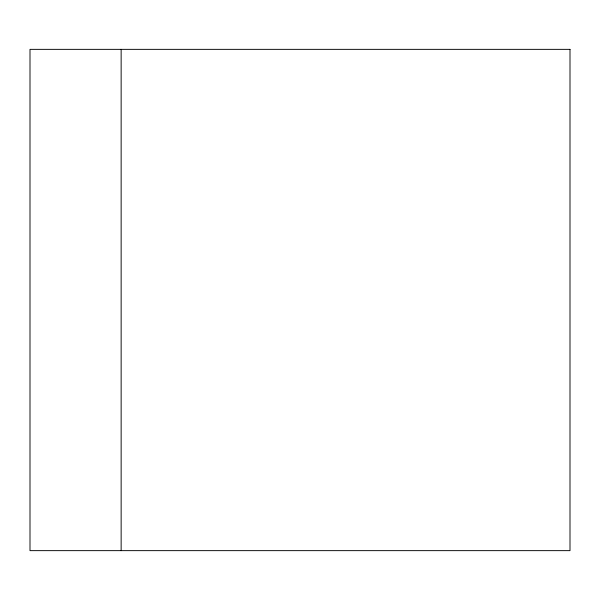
<?xml version="1.0" encoding="UTF-8"?>
<svg xmlns="http://www.w3.org/2000/svg" width="600" height="600" viewBox="0 0 600 600"><rect width="100%" height="100%" fill="white"/><g stroke="black" fill="none" stroke-linecap="round" stroke-linejoin="round"><path stroke-width="0.9" d="M121.14 49.358L121.14 550.643M570 49.358L30 49.358L30 550.643L570 550.643L570 49.358"/></g></svg>
